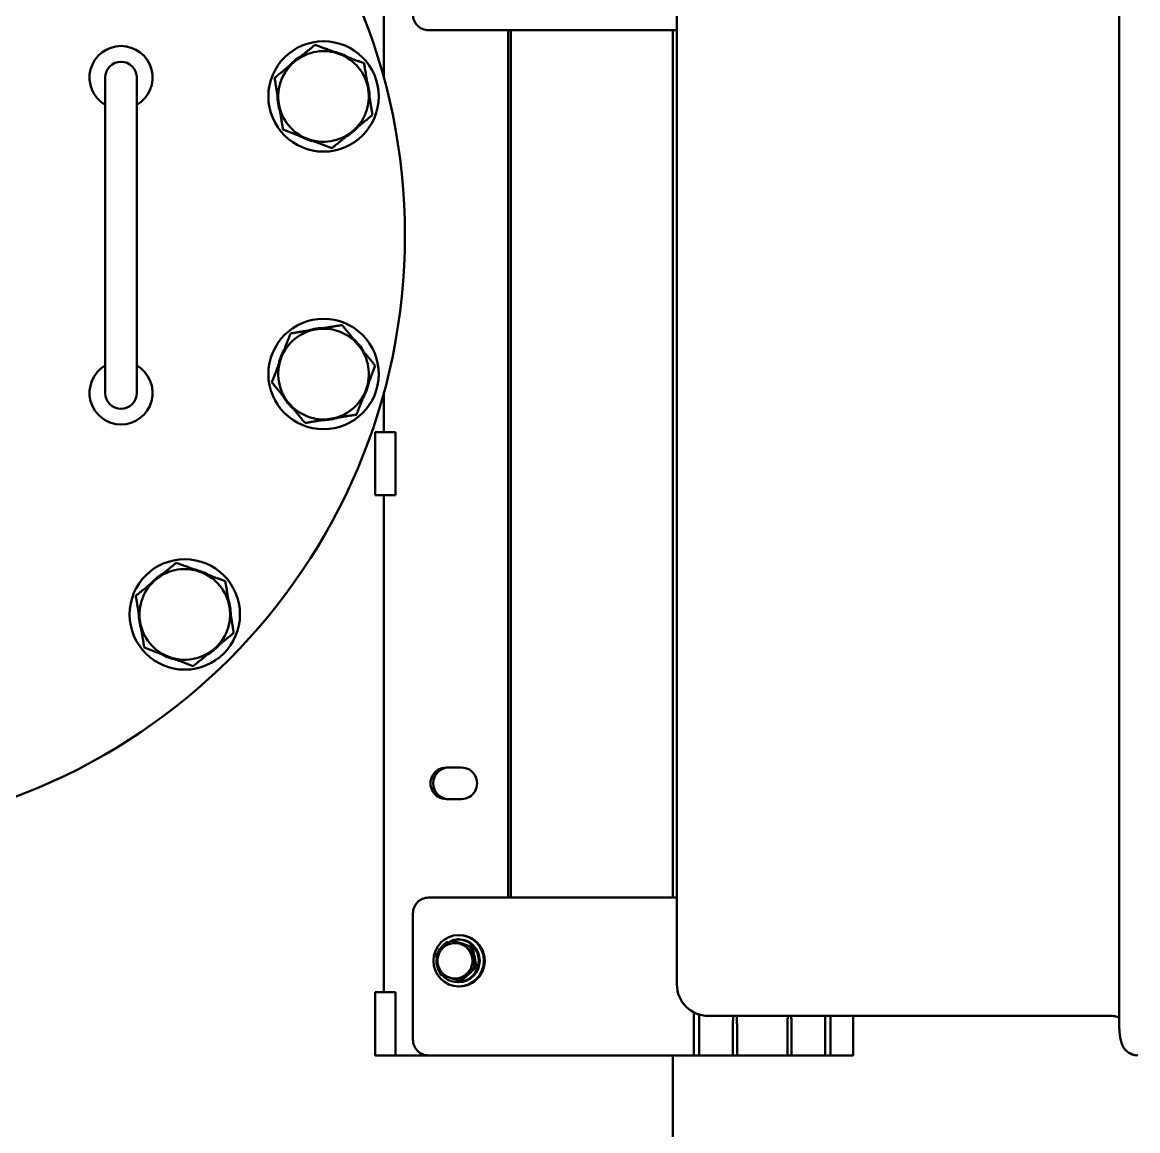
# Model space of a CAD drawing. Header units: inches. Extents: x 15 to 402, y 6 to 258.
# Drawn here: x 207.17 to 224.85, y 84.17 to 101.74 of the extents above; entities that cross this region are included whole.
import ezdxf

# ---------------------------------------------------------------- set-up
doc = ezdxf.new("R2010")
doc.units = ezdxf.units.IN
doc.header["$LTSCALE"] = 12
doc.header["$MEASUREMENT"] = 0
doc.layers.add('Visible (ANSI)', color=7, linetype='Continuous', lineweight=50)

msp = doc.modelspace()

# ---------------------------------------------------------------- linework, layer by layer
at = {"layer": 'Visible (ANSI)'}
for p, q in [((212.90116, 103.12465), (212.90116, 100.85383)), ((224.5592, 102.61465), (224.5592, 85.86465)), ((217.54578, 101.98965), (217.54578, 86.48965)), ((213.60721, 101.61465), (216.95738, 101.61465)), ((214.87078, 87.86465), (214.87078, 101.61465)), ((214.91419, 101.61465), (214.91419, 87.86465)), ((217.46421, 101.61465), (216.95738, 101.61465)), ((217.46421, 101.61465), (217.54578, 101.61465)), ((217.48332, 101.61465), (217.48332, 87.86465)), ((208.48307, 100.86465), (208.48307, 100.11465)), ((208.98307, 100.11465), (208.98307, 100.86465)), ((208.48307, 96.61465), (208.48307, 100.11465)), ((208.98307, 96.61465), (208.98307, 100.11465)), ((208.48307, 96.61465), (208.48307, 95.86465)), ((208.98307, 95.86465), (208.98307, 96.61465)), ((212.90116, 95.87547), (212.90116, 95.24465)), ((212.76057, 95.24465), (213.08581, 95.24465)), ((212.76057, 95.24465), (212.76057, 94.24465)), ((213.08581, 95.24465), (213.08581, 94.24465)), ((212.76057, 94.24465), (213.08581, 94.24465)), ((212.90116, 94.24465), (212.90116, 86.36465)), ((213.88597, 89.92715), (214.13217, 89.92715)), ((214.13217, 89.42715), (213.88597, 89.42715)), ((216.95738, 87.86465), (213.60721, 87.86465)), ((216.95738, 87.86465), (217.46421, 87.86465)), ((217.54578, 87.86465), (217.46421, 87.86465)), ((213.36101, 87.61465), (213.36101, 85.61465)), ((213.99357, 87.18224), (213.98867, 87.19462)), ((214.0694, 87.20465), (214.08572, 87.20465)), ((214.09961, 87.27065), (214.08572, 87.27065)), ((213.90278, 87.15956), (213.9191, 87.15956)), ((213.90278, 87.15956), (213.91217, 87.13583)), ((213.92432, 87.14638), (213.9191, 87.15956)), ((213.99963, 87.18224), (213.96613, 87.18224)), ((213.99963, 87.18224), (214.15142, 87.13161)), ((214.15142, 87.13161), (214.30321, 87.08099)), ((214.30321, 87.08099), (214.26971, 87.08099)), ((214.30321, 87.08099), (214.33592, 86.92219)), ((214.33592, 86.92219), (214.36864, 86.76339)), ((214.36864, 86.76339), (214.24956, 86.65522)), ((214.36864, 86.76339), (214.33514, 86.76339)), ((214.0694, 86.52465), (214.08572, 86.52465)), ((214.13049, 86.54705), (214.09699, 86.54705)), ((214.24956, 86.65522), (214.13049, 86.54705)), ((212.76057, 86.36465), (213.08581, 86.36465)), ((212.76057, 86.36465), (212.76057, 85.36465)), ((213.08581, 86.36465), (213.08581, 85.36465)), ((214.09961, 86.45865), (214.08572, 86.45865)), ((217.81382, 85.36465), (217.81382, 86.04671)), ((217.90065, 86.01118), (217.90065, 85.36465)), ((218.04578, 85.98965), (224.44703, 85.98965)), ((219.8976, 85.36465), (219.8976, 85.98965)), ((219.98442, 85.98965), (219.98442, 85.36465)), ((220.34069, 85.36465), (220.34069, 85.98965)), ((218.43418, 85.36465), (218.43418, 85.86465)), ((218.4993, 85.86465), (218.4993, 85.36465)), ((219.29895, 85.36465), (219.29895, 85.86465)), ((219.36407, 85.86465), (219.36407, 85.36465)), ((212.76057, 85.36465), (213.08581, 85.36465)), ((213.08581, 85.36465), (213.60721, 85.36465)), ((213.60721, 85.36465), (216.95738, 85.36465)), ((217.46421, 85.36465), (216.95738, 85.36465)), ((217.46421, 85.36465), (217.81382, 85.36465)), ((217.48332, 85.36465), (217.48332, 69.48565)), ((217.90065, 85.36465), (217.81382, 85.36465)), ((217.90065, 85.36465), (218.43418, 85.36465)), ((218.4993, 85.36465), (218.43418, 85.36465)), ((218.4993, 85.36465), (219.29895, 85.36465)), ((219.36407, 85.36465), (219.29895, 85.36465)), ((219.36407, 85.36465), (219.8976, 85.36465)), ((219.98442, 85.36465), (219.8976, 85.36465)), ((219.98442, 85.36465), (220.33404, 85.36465)), ((220.34069, 85.36465), (220.33404, 85.36465))]:
    msp.add_line(p, q, dxfattribs=at)
for centre, radius in [((203.73307, 98.36465), 9.5), ((211.94344, 100.56461), 0.875), ((211.94344, 96.16469), 0.875), ((209.74347, 92.35424), 0.875)]:
    msp.add_circle(centre, radius, dxfattribs=at)
for centre, radius, start, end in [((208.73307, 100.86465), 0.5, 90, 240), ((208.73307, 100.86465), 0.5, 300, 90), ((211.94344, 100.56461), 0.7295, 119.385532, 139.082255), ((211.94344, 100.56461), 0.71875, 69.233893, 129.233893), ((211.94344, 100.56461), 0.7295, 59.385532, 79.082255), ((211.94344, 100.56461), 0.71875, 9.233893, 69.233893), ((208.73307, 100.86465), 0.25, 0, 180), ((211.94344, 100.56461), 0.71875, 129.233893, 189.233893), ((211.94344, 100.56461), 0.71875, 309.233893, 9.233893), ((211.94344, 100.56461), 0.7295, 359.385532, 19.082255), ((211.94344, 100.56461), 0.7295, 179.385532, 199.082255), ((211.94344, 100.56461), 0.71875, 189.233893, 249.233893), ((211.94344, 100.56461), 0.7295, 239.385532, 259.082255), ((211.94344, 100.56461), 0.71875, 249.233893, 309.233893), ((211.94344, 100.56461), 0.7295, 299.385532, 319.082255), ((211.94344, 96.16469), 0.71875, 99.233893, 159.233893), ((211.94344, 96.16469), 0.7295, 89.385532, 109.082255), ((211.94344, 96.16469), 0.71875, 39.233893, 99.233893), ((211.94344, 96.16469), 0.7295, 29.385532, 49.082255), ((211.94344, 96.16469), 0.71875, 339.233893, 39.233893), ((211.94344, 96.16469), 0.71875, 159.233893, 219.233893), ((211.94344, 96.16469), 0.7295, 149.385532, 169.082255), ((208.73307, 95.86465), 0.5, 120, 270), ((208.73307, 95.86465), 0.5, 270, 60), ((208.73307, 95.86465), 0.25, 180, 0), ((211.94344, 96.16469), 0.71875, 279.233893, 339.233893), ((211.94344, 96.16469), 0.7295, 329.385532, 349.082255), ((211.94344, 96.16469), 0.7295, 209.385532, 229.082255), ((211.94344, 96.16469), 0.71875, 219.233893, 279.233893), ((211.94344, 96.16469), 0.7295, 269.385532, 289.082255), ((209.74347, 92.35424), 0.71875, 69.233893, 129.233893), ((209.74347, 92.35424), 0.7295, 59.385532, 79.082255), ((209.74347, 92.35424), 0.71875, 9.233893, 69.233893), ((209.74347, 92.35424), 0.71875, 129.233893, 189.233893), ((209.74347, 92.35424), 0.7295, 119.385532, 139.082255), ((209.74347, 92.35424), 0.7295, 359.385532, 19.082255), ((209.74347, 92.35424), 0.7295, 179.385532, 199.082255), ((209.74347, 92.35424), 0.71875, 309.233893, 9.233893), ((209.74347, 92.35424), 0.71875, 189.233893, 249.233893), ((209.74347, 92.35424), 0.71875, 249.233893, 309.233893), ((209.74347, 92.35424), 0.7295, 299.385532, 319.082255), ((209.74347, 92.35424), 0.7295, 239.385532, 259.082255), ((218.04578, 86.48965), 0.5, 180, 270)]:
    msp.add_arc(centre, radius, start, end, dxfattribs=at)
for centre, major_axis, ratio, start_param, end_param in [((213.60721, 101.86465), (0, -0.25), 0.98480775, 4.71238898, 6.28318531), ((213.88597, 89.67715), (0, -0.25), 0.98480775, 3.14159265, 6.28318531), ((213.92938, 89.67715), (0, 0.25), 0.98480775, 0, 3.14159265), ((214.13217, 89.67715), (0, 0.25), 0.98480775, 3.14159265, 6.28318531), ((213.60721, 87.61465), (0, 0.25), 0.98480775, 0, 1.57079633), ((214.0694, 86.86465), (0, 0.34), 0.98480775, 2.29453141, 6.52667947), ((214.08572, 86.86465), (0, -0.34), 0.98480775, 0, 3.14159265), ((214.09961, 86.86465), (0, 0.406), 0.98480775, 3.14159265, 6.28318531), ((214.0272, 86.86465), (0, -0.281), 0.98480775, 3.87141386, 4.91861141), ((214.0694, 86.86465), (0, 0.34), 0.98480775, 0.52085292, 1.16668016), ((214.0272, 86.86465), (0, 0.281), 0.98480775, 5.96580896, 7.01300651), ((214.0272, 86.86465), (0, 0.281), 0.98480775, 4.91861141, 5.96580896), ((214.0694, 86.86465), (0, 0.281), 0.98480775, 5.86680962, 6.0648083), ((214.0694, 86.86465), (0, 0.34), 0.98480775, 1.44207374, 2.11807831), ((214.0272, 86.86465), (0, 0.281), 0.98480775, 3.87141386, 4.91861141), ((214.0694, 86.86465), (0, -0.281), 0.98480775, 1.60153686, 1.95250065), ((214.0272, 86.86465), (0, -0.281), 0.98480775, 4.91861141, 5.96580896), ((214.0694, 86.86465), (0, -0.281), 0.98480775, 0.58505012, 0.87459229), ((214.0272, 86.86465), (0, -0.281), 0.98480775, 5.96580896, 7.01300651), ((218.46674, 85.86465), (0, 0.1875), 0.17364818, 0.84106867, 1.57079633), ((218.46674, 85.86465), (0, -0.1875), 0.17364818, 1.57079633, 2.30052398), ((219.33151, 85.86465), (0, 0.1875), 0.17364818, 0.84106867, 1.57079633), ((219.33151, 85.86465), (0, -0.1875), 0.17364818, 1.57079633, 2.30052398), ((213.60721, 85.61465), (0, -0.25), 0.98480775, 4.71238898, 6.28318531)]:
    msp.add_ellipse(centre, major_axis=major_axis, ratio=ratio, start_param=start_param, end_param=end_param, dxfattribs=at)
msp.add_ellipse((214.08572, 86.86465), major_axis=(0, 0.406), ratio=0.98480775, dxfattribs=at)
for points, weights in [([(211.48884, 101.12133), (211.63801, 101.24314), (211.81026, 101.3838)], [1, 1.04314139574, 1.01001874936]), ([(211.81026, 101.3838), (212.0182, 101.30495), (212.19827, 101.23667)], [1.01001874936, 1.04314139574, 1]), ([(212.19827, 101.23667), (212.37835, 101.16838), (212.58628, 101.08954)], [1, 1.04314139574, 1.01001874936]), ([(211.16741, 100.85887), (211.33966, 100.99952), (211.48884, 101.12133)], [1.01001874936, 1.04314139574, 1]), ([(212.58628, 101.08954), (212.62197, 100.87004), (212.65287, 100.67994)], [1.01001874936, 1.04314139574, 1]), ([(211.234, 100.44928), (211.2031, 100.63937), (211.16741, 100.85887)], [1, 1.04314139574, 1.01001874936]), ([(212.65287, 100.67994), (212.68378, 100.48985), (212.71946, 100.27035)], [1, 1.04314139574, 1.01001874936]), ([(211.30059, 100.03968), (211.2649, 100.25918), (211.234, 100.44928)], [1.01001874936, 1.04314139574, 1]), ([(212.71946, 100.27035), (212.54721, 100.1297), (212.39804, 100.00789)], [1.01001874936, 1.04314139574, 1]), ([(211.6886, 99.89255), (211.50852, 99.96084), (211.30059, 100.03968)], [1, 1.04314139574, 1.01001874936]), ([(212.39804, 100.00789), (212.24886, 99.88608), (212.07661, 99.74542)], [1, 1.04314139574, 1.01001874936]), ([(212.07661, 99.74542), (211.86868, 99.82427), (211.6886, 99.89255)], [1.01001874936, 1.04314139574, 1]), ([(211.8281, 96.87412), (212.0182, 96.90503), (212.2377, 96.94071)], [1, 1.04314139574, 1.01001874936]), ([(212.2377, 96.94071), (212.37835, 96.76846), (212.50016, 96.61929)], [1.01001874936, 1.04314139574, 1]), ([(211.27138, 96.41952), (211.33966, 96.5996), (211.41851, 96.80753)], [1, 1.04314139574, 1.01001874936]), ([(211.41851, 96.80753), (211.63801, 96.84322), (211.8281, 96.87412)], [1.01001874936, 1.04314139574, 1]), ([(212.50016, 96.61929), (212.62197, 96.47011), (212.76262, 96.29786)], [1, 1.04314139574, 1.01001874936]), ([(211.12425, 96.03151), (211.2031, 96.23945), (211.27138, 96.41952)], [1.01001874936, 1.04314139574, 1]), ([(212.76262, 96.29786), (212.68378, 96.08993), (212.61549, 95.90985)], [1.01001874936, 1.04314139574, 1]), ([(211.38671, 95.71009), (211.2649, 95.85926), (211.12425, 96.03151)], [1, 1.04314139574, 1.01001874936]), ([(212.61549, 95.90985), (212.54721, 95.72977), (212.46836, 95.52184)], [1, 1.04314139574, 1.01001874936]), ([(211.64918, 95.38866), (211.50852, 95.56091), (211.38671, 95.71009)], [1.01001874936, 1.04314139574, 1]), ([(212.46836, 95.52184), (212.24886, 95.48615), (212.05877, 95.45525)], [1.01001874936, 1.04314139574, 1]), ([(212.05877, 95.45525), (211.86868, 95.42435), (211.64918, 95.38866)], [1, 1.04314139574, 1.01001874936]), ([(209.28887, 92.91096), (209.43805, 93.03277), (209.6103, 93.17343)], [1, 1.04314139574, 1.01001874936]), ([(209.6103, 93.17343), (209.81823, 93.09458), (209.99831, 93.0263)], [1.01001874936, 1.04314139574, 1]), ([(209.99831, 93.0263), (210.17839, 92.95801), (210.38632, 92.87917)], [1, 1.04314139574, 1.01001874936]), ([(208.96745, 92.6485), (209.1397, 92.78915), (209.28887, 92.91096)], [1.01001874936, 1.04314139574, 1]), ([(210.38632, 92.87917), (210.42201, 92.65967), (210.45291, 92.46958)], [1.01001874936, 1.04314139574, 1]), ([(209.03404, 92.23891), (209.00313, 92.429), (208.96745, 92.6485)], [1, 1.04314139574, 1.01001874936]), ([(210.45291, 92.46958), (210.48381, 92.27948), (210.5195, 92.05998)], [1, 1.04314139574, 1.01001874936]), ([(209.10063, 91.82931), (209.06494, 92.04881), (209.03404, 92.23891)], [1.01001874936, 1.04314139574, 1]), ([(210.5195, 92.05998), (210.34725, 91.91933), (210.19808, 91.79752)], [1.01001874936, 1.04314139574, 1]), ([(209.48864, 91.68218), (209.30856, 91.75047), (209.10063, 91.82931)], [1, 1.04314139574, 1.01001874936]), ([(210.19808, 91.79752), (210.0489, 91.67571), (209.87665, 91.53505)], [1, 1.04314139574, 1.01001874936]), ([(209.87665, 91.53505), (209.66872, 91.6139), (209.48864, 91.68218)], [1.01001874936, 1.04314139574, 1]), ([(213.72798, 86.96591), (213.78743, 87.02388), (213.84269, 87.07408)], [1, 1.0379548493, 1]), ([(213.84269, 87.07408), (213.89796, 87.12428), (213.96613, 87.18224)], [1, 1.0379548493, 1]), ([(213.96613, 87.18224), (214.04312, 87.15511), (214.11356, 87.13161)], [1, 1.0379548493, 1]), ([(214.11356, 87.13161), (214.18401, 87.10812), (214.26971, 87.08099)], [1, 1.0379548493, 1]), ([(214.26971, 87.08099), (214.28289, 86.99589), (214.29807, 86.92219)], [1, 1.0379548493, 1]), ([(213.75633, 86.80711), (213.74115, 86.88081), (213.72798, 86.96591)], [1, 1.0379548493, 1]), ([(214.29807, 86.92219), (214.31325, 86.84849), (214.33514, 86.76339)], [1, 1.0379548493, 1]), ([(213.79341, 86.64831), (213.77152, 86.73341), (213.75633, 86.80711)], [1, 1.0379548493, 1]), ([(214.33514, 86.76339), (214.26697, 86.70542), (214.21171, 86.65522)], [1, 1.0379548493, 1]), ([(213.94084, 86.59768), (213.87039, 86.62118), (213.79341, 86.64831)], [1, 1.0379548493, 1]), ([(214.09699, 86.54705), (214.01129, 86.57419), (213.94084, 86.59768)], [1, 1.0379548493, 1]), ([(214.21171, 86.65522), (214.15644, 86.60502), (214.09699, 86.54705)], [1, 1.0379548493, 1])]:
    msp.add_rational_spline(points, weights, degree=2, dxfattribs=at)
for points, knots in [([(224.44703, 85.98965), (224.47488, 85.98965), (224.5024, 85.98413), (224.53794, 85.97106), (224.54935, 85.9655), (224.5592, 85.9598)], [1.570796327, 1.570796327, 1.570796327, 1.570796327, 1.634593876, 1.634593876, 1.670914206, 1.670914206, 1.670914206, 1.670914206]), ([(224.5592, 85.86465), (224.5592, 85.83392), (224.56003, 85.80321), (224.56341, 85.74341), (224.56593, 85.71437), (224.57298, 85.65845), (224.57737, 85.63177), (224.59051, 85.57679), (224.59693, 85.5498), (224.62507, 85.49714), (224.633, 85.48384), (224.65284, 85.45801), (224.66277, 85.44649), (224.69614, 85.41563), (224.72476, 85.39456), (224.79085, 85.37064), (224.82158, 85.36465), (224.85261, 85.36465)], [3.14159265, 3.14159265, 3.14159265, 3.14159265, 3.45575192, 3.45575192, 3.76991118, 3.76991118, 4.08407045, 4.08407045, 4.39822972, 4.39822972, 4.49001398, 4.49001398, 4.55312441, 4.55312441, 4.64962358, 4.64962358, 4.71238898, 4.71238898, 4.71238898, 4.71238898])]:
    msp.add_open_spline(points, degree=3, knots=knots, dxfattribs=at)

doc.saveas('drawing.dxf')
